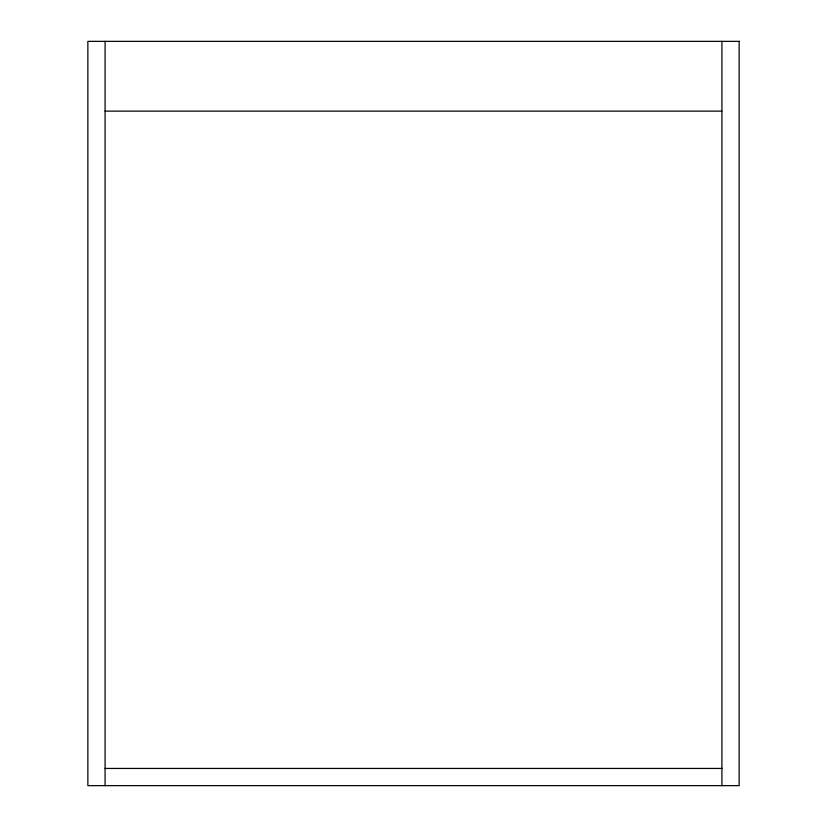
<?xml version="1.0" encoding="UTF-8"?>
<svg xmlns="http://www.w3.org/2000/svg" width="827" height="827" viewBox="0 0 827 827"><rect width="100%" height="100%" fill="white"/><g stroke="black" fill="none" stroke-linecap="round" stroke-linejoin="round"><path stroke-width="1.24" d="M105.081 111.128L721.919 111.128M105.081 768.438L721.919 768.438M721.919 41.35L721.919 785.65M105.081 41.35L105.081 785.65M739.131 41.35L87.869 41.35L87.869 785.65L739.131 785.65L739.131 41.35"/></g></svg>
